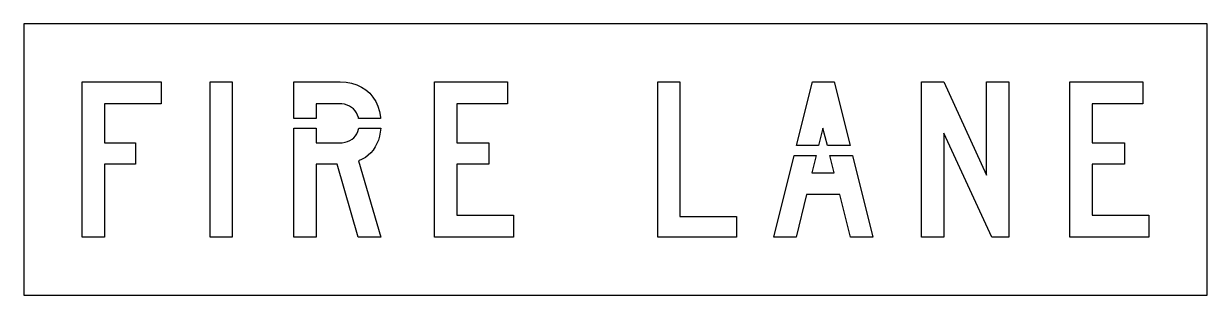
# Model space of a CAD drawing. Extents: x 0 to 61, y 0 to 14.
import ezdxf

# ---------------------------------------------------------------- set-up
doc = ezdxf.new("R2010")
doc.units = 0
doc.layers.add('CUT', color=7, linetype='Continuous')
doc.layers.add('OUTSIDE', color=1, linetype='Continuous')

msp = doc.modelspace()

# ---------------------------------------------------------------- linework, layer by layer
at = {"layer": 'CUT'}
for points in [[(5.7603, 6.7616), (4.1603, 6.7616), (4.1603, 3), (3.0099, 3), (3.0099, 11), (7.0795, 11), (7.0795, 9.8768), (4.1603, 9.8768), (4.1603, 7.856), (5.7603, 7.856)], [(9.6152, 3), (9.6152, 11), (10.7376, 11), (10.7376, 3)], [(16.9997, 9.6032), (16.9021, 9.6848), (16.7925, 9.7528), (16.6717, 9.8064), (16.5397, 9.8456), (16.3989, 9.8688), (16.2485, 9.8768), (15.0693, 9.8768), (15.0693, 9.1174), (13.9189, 9.1174), (13.9189, 11), (16.3045, 11), (16.6117, 10.9824), (16.8989, 10.932), (17.1661, 10.848), (17.4117, 10.7336), (17.6341, 10.5896), (17.8309, 10.4176), (18.0021, 10.2184), (18.1445, 9.9936), (18.2589, 9.7448), (18.3413, 9.4728), (18.3925, 9.18), (18.396, 9.1174), (17.2601, 9.1174), (17.2533, 9.156), (17.2117, 9.2848), (17.1549, 9.4032), (17.0837, 9.5096)], [(22.3202, 9.8768), (22.3202, 7.856), (23.9762, 7.856), (23.9762, 6.7616), (22.3202, 6.7616), (22.3202, 4.1232), (25.2394, 4.1232), (25.2394, 3), (21.1698, 3), (21.1698, 11), (24.9306, 11), (24.9306, 9.8768)], [(33.8238, 4.0664), (36.743, 4.0664), (36.743, 3), (32.6734, 3), (32.6734, 11), (33.8238, 11)], [(41.7771, 11), (42.5956, 7.7142), (41.4181, 7.7142), (41.1875, 8.6144), (40.968, 7.7142), (39.8355, 7.7142), (40.6539, 11)], [(46.2768, 3), (46.2768, 11), (47.4272, 11), (49.6168, 6.2), (49.6168, 11), (50.768, 11), (50.768, 3), (49.8976, 3), (47.4272, 8.3616), (47.4272, 3)], [(57.6813, 9.8768), (55.0709, 9.8768), (55.0709, 7.856), (56.7269, 7.856), (56.7269, 6.7616), (55.0709, 6.7616), (55.0709, 4.1232), (57.9901, 4.1232), (57.9901, 3), (53.9205, 3), (53.9205, 11), (57.6813, 11)], [(15.0693, 8.6154), (15.0693, 7.856), (16.2485, 7.856), (16.4101, 7.864), (16.5597, 7.8864), (16.6949, 7.9232), (16.8173, 7.9744), (16.9261, 8.04), (17.0205, 8.1192), (17.1013, 8.212), (17.1677, 8.3176), (17.2197, 8.4368), (17.2573, 8.568), (17.2647, 8.6154), (18.4, 8.6154), (18.3773, 8.4112), (18.3365, 8.2008), (18.2797, 8.0024), (18.2069, 7.8176), (18.1189, 7.6456), (18.0141, 7.488), (17.8941, 7.3448), (17.7589, 7.2168), (17.6077, 7.1048), (17.4405, 7.0088), (17.2589, 6.9296), (18.4101, 3), (17.2309, 3), (16.1645, 6.7616), (15.0693, 6.7616), (15.0693, 3), (13.9189, 3), (13.9189, 8.6154)], [(40.8455, 7.2122), (40.6259, 6.312), (41.7771, 6.312), (41.5466, 7.2122), (42.7207, 7.2122), (43.7699, 3), (42.6187, 3), (42.0571, 5.1896), (40.3451, 5.1896), (39.8115, 3), (38.6611, 3), (39.7104, 7.2122)]]:
    msp.add_lwpolyline(points, close=True, dxfattribs=at)
at = {"layer": 'OUTSIDE'}
msp.add_lwpolyline([(0, 0), (61, 0), (61, 14), (0, 14)], close=True, dxfattribs=at)

doc.saveas('drawing.dxf')
